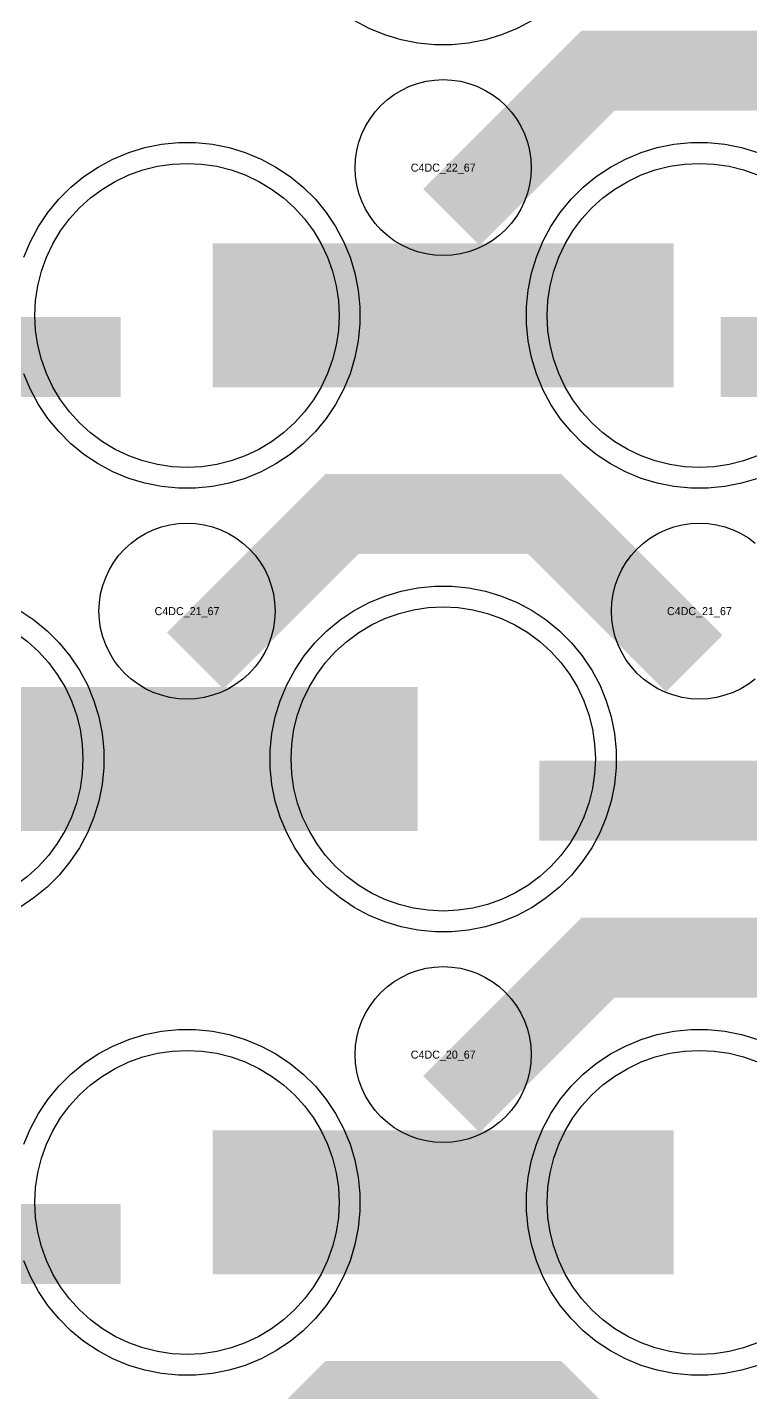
# Model space of a CAD drawing. Extents: x -11880 to 11880, y -14992 to 14992.
# Drawn here: x 9390.1 to 9616, y -12127.7 to -11701.1 of the extents above; entities that cross this region are included whole.
import ezdxf
from ezdxf.enums import TextEntityAlignment as Align

# ---------------------------------------------------------------- set-up
doc = ezdxf.new("R2010")
doc.units = 0
doc.header["$MEASUREMENT"] = 0
for name, color, linetype in [('GDS_775_DT_237', 138, 'CONTINUOUS'), ('RDL1_FS', 34, 'CONTINUOUS'), ('RDL_BS', 160, 'CONTINUOUS')]:
    doc.layers.add(name, color=color, linetype=linetype)

msp = doc.modelspace()

# ---------------------------------------------------------------- linework, layer by layer
at = {"layer": 'RDL1_FS', "color": 241, "true_color": 0xf7abae}
for points in [[(9440, -11838.664), (9435.343, -11838.435), (9430.732, -11837.751), (9426.209, -11836.619), (9421.819, -11835.047), (9417.605, -11833.055), (9413.605, -11830.657), (9409.86, -11827.879), (9406.406, -11824.749), (9403.276, -11821.295), (9400.498, -11817.55), (9398.1, -11813.55), (9396.108, -11809.336), (9394.536, -11804.946), (9393.404, -11800.423), (9392.72, -11795.812), (9392.491, -11791.155), (9392.72, -11786.498), (9393.404, -11781.887), (9394.536, -11777.364), (9396.108, -11772.974), (9398.1, -11768.76), (9400.498, -11764.76), (9403.276, -11761.015), (9406.406, -11757.561), (9409.86, -11754.431), (9413.605, -11751.653), (9417.605, -11749.255), (9421.819, -11747.263), (9426.209, -11745.691), (9430.732, -11744.559), (9435.343, -11743.875), (9440, -11743.646), (9444.657, -11743.875), (9449.268, -11744.559), (9453.791, -11745.691), (9458.181, -11747.263), (9462.395, -11749.255), (9466.395, -11751.653), (9470.14, -11754.431), (9473.594, -11757.561), (9476.724, -11761.015), (9479.502, -11764.76), (9481.9, -11768.76), (9483.892, -11772.974), (9485.464, -11777.364), (9486.596, -11781.887), (9487.28, -11786.498), (9487.509, -11791.155), (9487.28, -11795.812), (9486.596, -11800.423), (9485.464, -11804.946), (9483.892, -11809.336), (9481.9, -11813.55), (9479.502, -11817.55), (9476.724, -11821.295), (9473.594, -11824.749), (9470.14, -11827.879), (9466.395, -11830.657), (9462.395, -11833.055), (9458.181, -11835.047), (9453.791, -11836.619), (9449.268, -11837.751), (9444.657, -11838.435)], [(9520, -11977.229), (9515.343, -11977), (9510.732, -11976.316), (9506.209, -11975.184), (9501.819, -11973.612), (9497.605, -11971.62), (9493.605, -11969.222), (9489.86, -11966.444), (9486.406, -11963.314), (9483.276, -11959.86), (9480.498, -11956.115), (9478.1, -11952.115), (9476.108, -11947.901), (9474.536, -11943.511), (9473.404, -11938.988), (9472.72, -11934.377), (9472.491, -11929.72), (9472.72, -11925.063), (9473.404, -11920.452), (9474.536, -11915.929), (9476.108, -11911.539), (9478.1, -11907.325), (9480.498, -11903.325), (9483.276, -11899.58), (9486.406, -11896.126), (9489.86, -11892.996), (9493.605, -11890.218), (9497.605, -11887.82), (9501.819, -11885.828), (9506.209, -11884.256), (9510.732, -11883.124), (9515.343, -11882.44), (9520, -11882.211), (9524.657, -11882.44), (9529.268, -11883.124), (9533.791, -11884.256), (9538.181, -11885.828), (9542.395, -11887.82), (9546.395, -11890.218), (9550.14, -11892.996), (9553.594, -11896.126), (9556.724, -11899.58), (9559.502, -11903.325), (9561.9, -11907.325), (9563.892, -11911.539), (9565.464, -11915.929), (9566.596, -11920.452), (9567.28, -11925.063), (9567.509, -11929.72), (9567.28, -11934.377), (9566.596, -11938.988), (9565.464, -11943.511), (9563.892, -11947.901), (9561.9, -11952.115), (9559.502, -11956.115), (9556.724, -11959.86), (9553.594, -11963.314), (9550.14, -11966.444), (9546.395, -11969.222), (9542.395, -11971.62), (9538.181, -11973.612), (9533.791, -11975.184), (9529.268, -11976.316), (9524.657, -11977)]]:
    msp.add_lwpolyline(points, close=True, dxfattribs=at)
for points in [[(9618.181, -11835.047), (9613.791, -11836.619), (9609.268, -11837.751), (9604.657, -11838.435), (9600, -11838.664), (9595.343, -11838.435), (9590.732, -11837.751), (9586.209, -11836.619), (9581.819, -11835.047), (9577.605, -11833.055), (9573.605, -11830.657), (9569.86, -11827.879), (9566.406, -11824.749), (9563.276, -11821.295), (9560.498, -11817.55), (9558.1, -11813.55), (9556.108, -11809.336), (9554.536, -11804.946), (9553.404, -11800.423), (9552.72, -11795.812), (9552.491, -11791.155), (9552.72, -11786.498), (9553.404, -11781.887), (9554.536, -11777.364), (9556.108, -11772.974), (9558.1, -11768.76), (9560.498, -11764.76), (9563.276, -11761.015), (9566.406, -11757.561), (9569.86, -11754.431), (9573.605, -11751.653), (9577.605, -11749.255), (9581.819, -11747.263), (9586.209, -11745.691), (9590.732, -11744.559), (9595.343, -11743.875), (9600, -11743.646), (9604.657, -11743.875), (9609.268, -11744.559), (9613.791, -11745.691), (9618.181, -11747.263)], [(9386.395, -11890.218), (9390.14, -11892.996), (9393.594, -11896.126), (9396.724, -11899.58), (9399.502, -11903.325), (9401.9, -11907.325), (9403.892, -11911.539), (9405.464, -11915.929), (9406.596, -11920.452), (9407.28, -11925.063), (9407.509, -11929.72), (9407.28, -11934.377), (9406.596, -11938.988), (9405.464, -11943.511), (9403.892, -11947.901), (9401.9, -11952.115), (9399.502, -11956.115), (9396.724, -11959.86), (9393.594, -11963.314), (9390.14, -11966.444), (9386.395, -11969.222)]]:
    msp.add_lwpolyline(points, dxfattribs=at)
for points in [[(9448.002, -11791.155, 45, 45, 0), (9520.002, -11791.155, 45, 45, 0)], [(9520.002, -11791.155, 45, 45, 0), (9592.002, -11791.155, 45, 45, 0)], [(9368.002, -11929.72, 45, 45, 0), (9440.002, -11929.72, 45, 45, 0)], [(9440.002, -11929.72, 45, 45, 0), (9512.002, -11929.72, 45, 45, 0)]]:
    msp.add_lwpolyline(points, format="xyseb", dxfattribs=at)
at = {"layer": 'RDL1_FS'}
msp.add_lwpolyline([(9440, -12115.794), (9435.343, -12115.565), (9430.732, -12114.881), (9426.209, -12113.749), (9421.819, -12112.177), (9417.605, -12110.185), (9413.605, -12107.787), (9409.86, -12105.009), (9406.406, -12101.879), (9403.276, -12098.425), (9400.498, -12094.68), (9398.1, -12090.68), (9396.108, -12086.466), (9394.536, -12082.076), (9393.404, -12077.553), (9392.72, -12072.942), (9392.491, -12068.285), (9392.72, -12063.628), (9393.404, -12059.017), (9394.536, -12054.494), (9396.108, -12050.104), (9398.1, -12045.89), (9400.498, -12041.89), (9403.276, -12038.145), (9406.406, -12034.691), (9409.86, -12031.561), (9413.605, -12028.783), (9417.605, -12026.385), (9421.819, -12024.393), (9426.209, -12022.821), (9430.732, -12021.689), (9435.343, -12021.005), (9440, -12020.776), (9444.657, -12021.005), (9449.268, -12021.689), (9453.791, -12022.821), (9458.181, -12024.393), (9462.395, -12026.385), (9466.395, -12028.783), (9470.14, -12031.561), (9473.594, -12034.691), (9476.724, -12038.145), (9479.502, -12041.89), (9481.9, -12045.89), (9483.892, -12050.104), (9485.464, -12054.494), (9486.596, -12059.017), (9487.28, -12063.628), (9487.509, -12068.285), (9487.28, -12072.942), (9486.596, -12077.553), (9485.464, -12082.076), (9483.892, -12086.466), (9481.9, -12090.68), (9479.502, -12094.68), (9476.724, -12098.425), (9473.594, -12101.879), (9470.14, -12105.009), (9466.395, -12107.787), (9462.395, -12110.185), (9458.181, -12112.177), (9453.791, -12113.749), (9449.268, -12114.881), (9444.657, -12115.565)], close=True, dxfattribs=at)
msp.add_lwpolyline([(9618.181, -12112.177), (9613.791, -12113.749), (9609.268, -12114.881), (9604.657, -12115.565), (9600, -12115.794), (9595.343, -12115.565), (9590.732, -12114.881), (9586.209, -12113.749), (9581.819, -12112.177), (9577.605, -12110.185), (9573.605, -12107.787), (9569.86, -12105.009), (9566.406, -12101.879), (9563.276, -12098.425), (9560.498, -12094.68), (9558.1, -12090.68), (9556.108, -12086.466), (9554.536, -12082.076), (9553.404, -12077.553), (9552.72, -12072.942), (9552.491, -12068.285), (9552.72, -12063.628), (9553.404, -12059.017), (9554.536, -12054.494), (9556.108, -12050.104), (9558.1, -12045.89), (9560.498, -12041.89), (9563.276, -12038.145), (9566.406, -12034.691), (9569.86, -12031.561), (9573.605, -12028.783), (9577.605, -12026.385), (9581.819, -12024.393), (9586.209, -12022.821), (9590.732, -12021.689), (9595.343, -12021.005), (9600, -12020.776), (9604.657, -12021.005), (9609.268, -12021.689), (9613.791, -12022.821), (9618.181, -12024.393)], dxfattribs=at)
for points in [[(9448.002, -12068.285, 45, 45, 0), (9520.002, -12068.285, 45, 45, 0)], [(9520.002, -12068.285, 45, 45, 0), (9592.002, -12068.285, 45, 45, 0)]]:
    msp.add_lwpolyline(points, format="xyseb", dxfattribs=at)
at = {"layer": 'RDL_BS'}
for points in [[(9547.777, -11698.973), (9543.115, -11701.465), (9538.205, -11703.496), (9533.165, -11705.027), (9527.938, -11706.073), (9522.644, -11706.59), (9517.356, -11706.59), (9512.062, -11706.073), (9506.835, -11705.027), (9501.795, -11703.496), (9496.885, -11701.465), (9492.223, -11698.973)], [(9617.443, -11904.786), (9615.28, -11906.389), (9612.956, -11907.782), (9610.519, -11908.934), (9607.984, -11909.841), (9605.365, -11910.498), (9602.693, -11910.894), (9600, -11911.026), (9597.307, -11910.894), (9594.635, -11910.498), (9592.016, -11909.841), (9589.481, -11908.934), (9587.044, -11907.782), (9584.72, -11906.389), (9582.557, -11904.786), (9580.558, -11902.974), (9578.746, -11900.975), (9577.143, -11898.812), (9575.75, -11896.488), (9574.598, -11894.051), (9573.691, -11891.516), (9573.034, -11888.897), (9572.638, -11886.225), (9572.506, -11883.532), (9572.638, -11880.839), (9573.034, -11878.167), (9573.691, -11875.548), (9574.598, -11873.013), (9575.75, -11870.576), (9577.143, -11868.252), (9578.746, -11866.089), (9580.558, -11864.09), (9582.557, -11862.278), (9584.72, -11860.675), (9587.044, -11859.282), (9589.481, -11858.13), (9592.016, -11857.223), (9594.635, -11856.566), (9597.307, -11856.17), (9600, -11856.038), (9602.693, -11856.17), (9605.365, -11856.566), (9607.984, -11857.223), (9610.519, -11858.13), (9612.956, -11859.282), (9615.28, -11860.675), (9617.443, -11862.278)], [(9389.094, -12050.08), (9391.125, -12045.17), (9393.617, -12040.508), (9396.564, -12036.094), (9399.926, -12031.993), (9403.708, -12028.211), (9407.809, -12024.849), (9412.223, -12021.902), (9416.885, -12019.41), (9421.795, -12017.379), (9426.835, -12015.848), (9432.062, -12014.802), (9437.356, -12014.285), (9442.644, -12014.285), (9447.938, -12014.802), (9453.165, -12015.848), (9458.205, -12017.379), (9463.115, -12019.41), (9467.777, -12021.902), (9472.191, -12024.849), (9476.292, -12028.211), (9480.074, -12031.993), (9483.436, -12036.094), (9486.383, -12040.508), (9488.875, -12045.17), (9490.906, -12050.08), (9492.437, -12055.12), (9493.483, -12060.347), (9494, -12065.641), (9494, -12070.929), (9493.483, -12076.223), (9492.437, -12081.45), (9490.906, -12086.49), (9488.875, -12091.4), (9486.383, -12096.062), (9483.436, -12100.476), (9480.074, -12104.577), (9476.292, -12108.359), (9472.191, -12111.721), (9467.777, -12114.668), (9463.115, -12117.16), (9458.205, -12119.191), (9453.165, -12120.722), (9447.938, -12121.768), (9442.644, -12122.285), (9437.356, -12122.285), (9432.062, -12121.768), (9426.835, -12120.722), (9421.795, -12119.191), (9416.885, -12117.16), (9412.223, -12114.668), (9407.809, -12111.721), (9403.708, -12108.359), (9399.926, -12104.577), (9396.564, -12100.476), (9393.617, -12096.062), (9391.125, -12091.4), (9389.094, -12086.49)], [(9618.205, -12119.191), (9613.165, -12120.722), (9607.938, -12121.768), (9602.644, -12122.285), (9597.356, -12122.285), (9592.062, -12121.768), (9586.835, -12120.722), (9581.795, -12119.191), (9576.885, -12117.16), (9572.223, -12114.668), (9567.809, -12111.721), (9563.708, -12108.359), (9559.926, -12104.577), (9556.564, -12100.476), (9553.617, -12096.062), (9551.125, -12091.4), (9549.094, -12086.49), (9547.563, -12081.45), (9546.517, -12076.223), (9546, -12070.929), (9546, -12065.641), (9546.517, -12060.347), (9547.563, -12055.12), (9549.094, -12050.08), (9551.125, -12045.17), (9553.617, -12040.508), (9556.564, -12036.094), (9559.926, -12031.993), (9563.708, -12028.211), (9567.809, -12024.849), (9572.223, -12021.902), (9576.885, -12019.41), (9581.795, -12017.379), (9586.835, -12015.848), (9592.062, -12014.802), (9597.356, -12014.285), (9602.644, -12014.285), (9607.938, -12014.802), (9613.165, -12015.848), (9618.205, -12017.379)]]:
    msp.add_lwpolyline(points, dxfattribs=at)
for points in [[(9522.562, -11760.469, 25, 25, 0), (9568.377, -11714.654, 25, 25, 0), (9601.93, -11714.654, 25, 25, 0)], [(9678.401, -11761.368, 25, 25, 0), (9631.687, -11714.654, 25, 25, 0), (9601.929, -11714.654, 25, 25, 0)], [(9442.562, -11899.034, 25, 25, 0), (9488.377, -11853.219, 25, 25, 0), (9521.93, -11853.219, 25, 25, 0)], [(9598.401, -11899.933, 25, 25, 0), (9551.687, -11853.219, 25, 25, 0), (9521.929, -11853.219, 25, 25, 0)], [(9522.562, -12037.599, 25, 25, 0), (9568.377, -11991.784, 25, 25, 0), (9601.93, -11991.784, 25, 25, 0)], [(9678.401, -12038.498, 25, 25, 0), (9631.687, -11991.784, 25, 25, 0), (9601.929, -11991.784, 25, 25, 0)], [(9310.016, -12081.298, 25, 25, 0), (9419.281, -12081.298, 25, 25, 0)], [(9442.562, -12176.159, 25, 25, 0), (9488.377, -12130.344, 25, 25, 0), (9521.93, -12130.344, 25, 25, 0)], [(9598.401, -12177.058, 25, 25, 0), (9551.687, -12130.344, 25, 25, 0), (9521.929, -12130.344, 25, 25, 0)]]:
    msp.add_lwpolyline(points, format="xyseb", dxfattribs=at)
for points in [[(9520, -11772.461), (9517.307, -11772.329), (9514.635, -11771.933), (9512.016, -11771.276), (9509.481, -11770.369), (9507.044, -11769.217), (9504.72, -11767.824), (9502.557, -11766.221), (9500.558, -11764.409), (9498.746, -11762.41), (9497.143, -11760.247), (9495.75, -11757.923), (9494.598, -11755.486), (9493.691, -11752.951), (9493.034, -11750.332), (9492.638, -11747.66), (9492.506, -11744.967), (9492.638, -11742.274), (9493.034, -11739.602), (9493.691, -11736.983), (9494.598, -11734.448), (9495.75, -11732.011), (9497.143, -11729.687), (9498.746, -11727.524), (9500.558, -11725.525), (9502.557, -11723.713), (9504.72, -11722.11), (9507.044, -11720.717), (9509.481, -11719.565), (9512.016, -11718.658), (9514.635, -11718.001), (9517.307, -11717.605), (9520, -11717.473), (9522.693, -11717.605), (9525.365, -11718.001), (9527.984, -11718.658), (9530.519, -11719.565), (9532.956, -11720.717), (9535.28, -11722.11), (9537.443, -11723.713), (9539.442, -11725.525), (9541.254, -11727.524), (9542.857, -11729.687), (9544.25, -11732.011), (9545.402, -11734.448), (9546.309, -11736.983), (9546.966, -11739.602), (9547.362, -11742.274), (9547.494, -11744.967), (9547.362, -11747.66), (9546.966, -11750.332), (9546.309, -11752.951), (9545.402, -11755.486), (9544.25, -11757.923), (9542.857, -11760.247), (9541.254, -11762.41), (9539.442, -11764.409), (9537.443, -11766.221), (9535.28, -11767.824), (9532.956, -11769.217), (9530.519, -11770.369), (9527.984, -11771.276), (9525.365, -11771.933), (9522.693, -11772.329)], [(9440, -11911.026), (9437.307, -11910.894), (9434.635, -11910.498), (9432.016, -11909.841), (9429.481, -11908.934), (9427.044, -11907.782), (9424.72, -11906.389), (9422.557, -11904.786), (9420.558, -11902.974), (9418.746, -11900.975), (9417.143, -11898.812), (9415.75, -11896.488), (9414.598, -11894.051), (9413.691, -11891.516), (9413.034, -11888.897), (9412.638, -11886.225), (9412.506, -11883.532), (9412.638, -11880.839), (9413.034, -11878.167), (9413.691, -11875.548), (9414.598, -11873.013), (9415.75, -11870.576), (9417.143, -11868.252), (9418.746, -11866.089), (9420.558, -11864.09), (9422.557, -11862.278), (9424.72, -11860.675), (9427.044, -11859.282), (9429.481, -11858.13), (9432.016, -11857.223), (9434.635, -11856.566), (9437.307, -11856.17), (9440, -11856.038), (9442.693, -11856.17), (9445.365, -11856.566), (9447.984, -11857.223), (9450.519, -11858.13), (9452.956, -11859.282), (9455.28, -11860.675), (9457.443, -11862.278), (9459.442, -11864.09), (9461.254, -11866.089), (9462.857, -11868.252), (9464.25, -11870.576), (9465.402, -11873.013), (9466.309, -11875.548), (9466.966, -11878.167), (9467.362, -11880.839), (9467.494, -11883.532), (9467.362, -11886.225), (9466.966, -11888.897), (9466.309, -11891.516), (9465.402, -11894.051), (9464.25, -11896.488), (9462.857, -11898.812), (9461.254, -11900.975), (9459.442, -11902.974), (9457.443, -11904.786), (9455.28, -11906.389), (9452.956, -11907.782), (9450.519, -11908.934), (9447.984, -11909.841), (9445.365, -11910.498), (9442.693, -11910.894)], [(9520, -12049.591), (9517.307, -12049.459), (9514.635, -12049.063), (9512.016, -12048.406), (9509.481, -12047.499), (9507.044, -12046.347), (9504.72, -12044.954), (9502.557, -12043.351), (9500.558, -12041.539), (9498.746, -12039.54), (9497.143, -12037.377), (9495.75, -12035.053), (9494.598, -12032.616), (9493.691, -12030.081), (9493.034, -12027.462), (9492.638, -12024.79), (9492.506, -12022.097), (9492.638, -12019.404), (9493.034, -12016.732), (9493.691, -12014.113), (9494.598, -12011.578), (9495.75, -12009.141), (9497.143, -12006.817), (9498.746, -12004.654), (9500.558, -12002.655), (9502.557, -12000.843), (9504.72, -11999.24), (9507.044, -11997.847), (9509.481, -11996.695), (9512.016, -11995.788), (9514.635, -11995.131), (9517.307, -11994.735), (9520, -11994.603), (9522.693, -11994.735), (9525.365, -11995.131), (9527.984, -11995.788), (9530.519, -11996.695), (9532.956, -11997.847), (9535.28, -11999.24), (9537.443, -12000.843), (9539.442, -12002.655), (9541.254, -12004.654), (9542.857, -12006.817), (9544.25, -12009.141), (9545.402, -12011.578), (9546.309, -12014.113), (9546.966, -12016.732), (9547.362, -12019.404), (9547.494, -12022.097), (9547.362, -12024.79), (9546.966, -12027.462), (9546.309, -12030.081), (9545.402, -12032.616), (9544.25, -12035.053), (9542.857, -12037.377), (9541.254, -12039.54), (9539.442, -12041.539), (9537.443, -12043.351), (9535.28, -12044.954), (9532.956, -12046.347), (9530.519, -12047.499), (9527.984, -12048.406), (9525.365, -12049.063), (9522.693, -12049.459)]]:
    msp.add_lwpolyline(points, close=True, dxfattribs=at)
at = {"layer": 'RDL_BS', "color": 241, "true_color": 0xf7abae}
for points in [[(9389.094, -11772.95), (9391.125, -11768.04), (9393.617, -11763.378), (9396.564, -11758.964), (9399.926, -11754.863), (9403.708, -11751.081), (9407.809, -11747.719), (9412.223, -11744.772), (9416.885, -11742.28), (9421.795, -11740.249), (9426.835, -11738.718), (9432.062, -11737.672), (9437.356, -11737.155), (9442.644, -11737.155), (9447.938, -11737.672), (9453.165, -11738.718), (9458.205, -11740.249), (9463.115, -11742.28), (9467.777, -11744.772), (9472.191, -11747.719), (9476.292, -11751.081), (9480.074, -11754.863), (9483.436, -11758.964), (9486.383, -11763.378), (9488.875, -11768.04), (9490.906, -11772.95), (9492.437, -11777.99), (9493.483, -11783.217), (9494, -11788.511), (9494, -11793.799), (9493.483, -11799.093), (9492.437, -11804.32), (9490.906, -11809.36), (9488.875, -11814.27), (9486.383, -11818.932), (9483.436, -11823.346), (9480.074, -11827.447), (9476.292, -11831.229), (9472.191, -11834.591), (9467.777, -11837.538), (9463.115, -11840.03), (9458.205, -11842.061), (9453.165, -11843.592), (9447.938, -11844.638), (9442.644, -11845.155), (9437.356, -11845.155), (9432.062, -11844.638), (9426.835, -11843.592), (9421.795, -11842.061), (9416.885, -11840.03), (9412.223, -11837.538), (9407.809, -11834.591), (9403.708, -11831.229), (9399.926, -11827.447), (9396.564, -11823.346), (9393.617, -11818.932), (9391.125, -11814.27), (9389.094, -11809.36)], [(9618.205, -11842.061), (9613.165, -11843.592), (9607.938, -11844.638), (9602.644, -11845.155), (9597.356, -11845.155), (9592.062, -11844.638), (9586.835, -11843.592), (9581.795, -11842.061), (9576.885, -11840.03), (9572.223, -11837.538), (9567.809, -11834.591), (9563.708, -11831.229), (9559.926, -11827.447), (9556.564, -11823.346), (9553.617, -11818.932), (9551.125, -11814.27), (9549.094, -11809.36), (9547.563, -11804.32), (9546.517, -11799.093), (9546, -11793.799), (9546, -11788.511), (9546.517, -11783.217), (9547.563, -11777.99), (9549.094, -11772.95), (9551.125, -11768.04), (9553.617, -11763.378), (9556.564, -11758.964), (9559.926, -11754.863), (9563.708, -11751.081), (9567.809, -11747.719), (9572.223, -11744.772), (9576.885, -11742.28), (9581.795, -11740.249), (9586.835, -11738.718), (9592.062, -11737.672), (9597.356, -11737.155), (9602.644, -11737.155), (9607.938, -11737.672), (9613.165, -11738.718), (9618.205, -11740.249)], [(9387.777, -11883.337), (9392.191, -11886.284), (9396.292, -11889.646), (9400.074, -11893.428), (9403.436, -11897.529), (9406.383, -11901.943), (9408.875, -11906.605), (9410.906, -11911.515), (9412.437, -11916.555), (9413.483, -11921.782), (9414, -11927.076), (9414, -11932.364), (9413.483, -11937.658), (9412.437, -11942.885), (9410.906, -11947.925), (9408.875, -11952.835), (9406.383, -11957.497), (9403.436, -11961.911), (9400.074, -11966.012), (9396.292, -11969.794), (9392.191, -11973.156), (9387.777, -11976.103)]]:
    msp.add_lwpolyline(points, dxfattribs=at)
for points in [[(9310.016, -11804.168, 25, 25, 0), (9419.281, -11804.168, 25, 25, 0)], [(9692.5, -11804.168, 25, 25, 0), (9606.667, -11804.168, 25, 25, 0)], [(9652.944, -11804.168, 25, 25, 0), (9611.74, -11804.168, 25, 25, 0)], [(9550.016, -11942.733, 25, 25, 0), (9659.281, -11942.733, 25, 25, 0)]]:
    msp.add_lwpolyline(points, format="xyseb", dxfattribs=at)
msp.add_lwpolyline([(9517.356, -11983.72), (9512.062, -11983.203), (9506.835, -11982.157), (9501.795, -11980.626), (9496.885, -11978.595), (9492.223, -11976.103), (9487.809, -11973.156), (9483.708, -11969.794), (9479.926, -11966.012), (9476.564, -11961.911), (9473.617, -11957.497), (9471.125, -11952.835), (9469.094, -11947.925), (9467.563, -11942.885), (9466.517, -11937.658), (9466, -11932.364), (9466, -11927.076), (9466.517, -11921.782), (9467.563, -11916.555), (9469.094, -11911.515), (9471.125, -11906.605), (9473.617, -11901.943), (9476.564, -11897.529), (9479.926, -11893.428), (9483.708, -11889.646), (9487.809, -11886.284), (9492.223, -11883.337), (9496.885, -11880.845), (9501.795, -11878.814), (9506.835, -11877.283), (9512.062, -11876.237), (9517.356, -11875.72), (9522.644, -11875.72), (9527.938, -11876.237), (9533.165, -11877.283), (9538.205, -11878.814), (9543.115, -11880.845), (9547.777, -11883.337), (9552.191, -11886.284), (9556.292, -11889.646), (9560.074, -11893.428), (9563.436, -11897.529), (9566.383, -11901.943), (9568.875, -11906.605), (9570.906, -11911.515), (9572.437, -11916.555), (9573.483, -11921.782), (9574, -11927.076), (9574, -11932.364), (9573.483, -11937.658), (9572.437, -11942.885), (9570.906, -11947.925), (9568.875, -11952.835), (9566.383, -11957.497), (9563.436, -11961.911), (9560.074, -11966.012), (9556.292, -11969.794), (9552.191, -11973.156), (9547.777, -11976.103), (9543.115, -11978.595), (9538.205, -11980.626), (9533.165, -11982.157), (9527.938, -11983.203), (9522.644, -11983.72)], close=True, dxfattribs=at)

# ---------------------------------------------------------------- texts
at = {"layer": 'GDS_775_DT_237'}
for s, p in [('C4DC_22_67', (9520, -11744.967)), ('C4DC_22_67', (9520, -11744.967)), ('C4DC_21_67', (9440, -11883.532)), ('C4DC_21_67', (9440, -11883.532)), ('C4DC_21_67', (9600, -11883.532)), ('C4DC_21_67', (9600, -11883.532)), ('C4DC_20_67', (9520, -12022.097)), ('C4DC_20_67', (9520, -12022.097))]:
    msp.add_text(s, height=2.5, dxfattribs=at).set_placement(p, align=Align.MIDDLE_CENTER)

doc.saveas('drawing.dxf')
